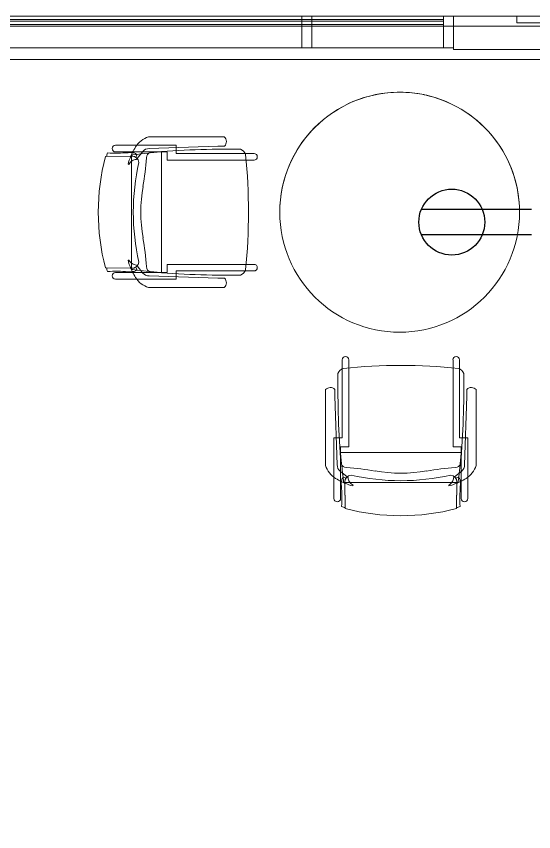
# Model space of a CAD drawing. Header units: inches. Extents: x 4757 to 6765, y 9919 to 10946.
# Drawn here: x 6396.8 to 6474.5, y 10824 to 10946.3 of the extents above; entities that cross this region are included whole.
import ezdxf

# ---------------------------------------------------------------- set-up
doc = ezdxf.new("R2010")
doc.units = ezdxf.units.IN
doc.header["$MEASUREMENT"] = 0
for name, color, linetype, lineweight in [('A-ANNO-NOTE', 7, 'Continuous', 9), ('A-DOOR', 31, 'Continuous', 13), ('Bb-cor', 7, 'Continuous', 9), ('Bb-mullion', 7, 'Continuous', 9), ('I-FURN', 30, 'Continuous', 9), ('Propidex Polylines', 7, 'Continuous', 9), ('Rosslyn Plaza North_1777 North Kent St _W632_-09_dwg', 8, 'Continuous', 9)]:
    doc.layers.add(name, color=color, linetype=linetype, lineweight=lineweight)

# ---------------------------------------------------------------- blocks, each defined once
blk = doc.blocks.new('Door - Glass Single - Patch - Short Handle-7125741-Level XX  POWER _ SIGNAL')
at = {"layer": 'A-DOOR', "lineweight": 20}
for p, q in [((17, 38), (17, 2)), ((18, 38), (17, 38)), ((18, 2), (18, 38)), ((17, 2), (18, 2))]:
    blk.add_line(p, q, dxfattribs=at)
at = {"layer": 'A-DOOR', "lineweight": 9}
blk.add_arc((18, 2), 36, 90, 180.5, dxfattribs=at)
blk = doc.blocks.new('F - CONF TABLE _ROUND-4 CHAIRS_ - Lam 30Dia Single-Column Base-V15-Level XX  POWER _ SIGNAL')
at = {"layer": 'I-FURN'}
for start, end in [(0, 180), (360, 180), (85.2632, 180), (75.7895, 85.2632), (56.8421, 75.7895), (37.8947, 56.8421), (18.9474, 37.8947), (0, 18.9474), (180, 0), (180, 360), (180, 0)]:
    blk.add_arc((-17.69, -2.75), 18, start, end, dxfattribs=at)
blk = doc.blocks.new('F-Haworth_Chair_X99-Seminar - X99 Seminar Chair with Glides-V16-Level XX  POWER _ SIGNAL')
at = {"layer": 'I-FURN'}
for p, q in [((-8.34, 11.52), (-8.42, 7.57)), ((-8.42, 7.57), (-8.34, 11.37)), ((8.42, 7.57), (8.34, 11.52)), ((8.34, 11.37), (8.42, 7.57)), ((-10.04, 10.02), (-10.04, 6.81)), ((-9.04, 7.4), (-9.04, 10.02)), ((9.04, 10.02), (9.04, 7.4)), ((10.04, 6.81), (10.04, 10.02)), ((-9.04, 5.99), (-9.04, 7.4)), ((-8.62, 7.42), (-8.68, 6.87)), ((-8.6, 7.6), (-8.62, 7.43)), ((-8.49, 7.6), (-8.56, 7.6)), ((-7.65, 7.6), (-8.4, 7.6)), ((7.65, 7.6), (-7.65, 7.6)), ((-7.18, 7.99), (-7.21, 8.13)), ((7.21, 8.13), (7.18, 7.99)), ((8.09, 7.6), (7.65, 7.6)), ((8.4, 7.6), (8.12, 7.6)), ((8.56, 7.6), (8.49, 7.6)), ((8.62, 7.43), (8.6, 7.6)), ((8.68, 6.87), (8.62, 7.42)), ((9.04, 7.4), (9.04, 5.99)), ((-10.04, 6.81), (-10.04, 5)), ((-9.13, 5.92), (-8.07, 6.77)), ((-8.75, 6.22), (-8.88, 4.99)), ((-8.68, 6.87), (-8.75, 6.22)), ((-8.61, 6.81), (-8.23, 6.95)), ((-8.03, 6.81), (-7.95, 6.87)), ((7.95, 6.87), (8.03, 6.81)), ((8.07, 6.77), (9.13, 5.92)), ((8.23, 6.95), (8.61, 6.81)), ((8.75, 6.22), (8.68, 6.87)), ((8.88, 4.99), (8.75, 6.22)), ((10.04, 5), (10.04, 6.81)), ((-11.32, 5.06), (-11.32, -5.48)), ((-10.04, 4.99), (-10.04, 2.27)), ((-9.92, -5.36), (-9.57, 4.97)), ((-9.04, 3.62), (-9.04, 5.99)), ((-8.88, 4.99), (-8.89, 4.91)), ((8.89, 4.91), (8.88, 4.99)), ((9.04, 5.99), (9.04, 3.62)), ((9.57, 4.97), (9.92, -5.36)), ((10.04, 2.27), (10.04, 4.99)), ((11.32, -5.48), (11.32, 5.06)), ((-8.9, 4.8), (-9.07, 3.2)), ((9.07, 3.2), (8.9, 4.8)), ((-9.07, 3.2), (-9.07, 3.12)), ((-9.07, 3.12), (9.07, 3.12)), ((-9.04, 3.43), (-9.04, 3.62)), ((-9.04, 3.12), (-9.04, 3.43)), ((-9.04, 2.27), (-9.04, 3.12)), ((9.04, 3.62), (9.04, 3.43)), ((9.04, 3.43), (9.04, 3.12)), ((9.04, 3.12), (9.04, 2.27)), ((9.07, 3.12), (9.07, 3.2)), ((-10.04, 2.27), (-10.07, 2.27)), ((-10.07, 2.27), (-10.07, 0.89)), ((-7.83, 2.27), (-9.04, 2.27)), ((-7.83, -9.57), (-7.83, 2.27)), ((9.04, 2.27), (7.83, 2.27)), ((7.83, 2.27), (7.83, -9.57)), ((10.07, 2.27), (10.04, 2.27)), ((10.07, 0.89), (10.07, 2.27)), ((-10.07, 0.89), (-9.71, 0.89)), ((-9.71, 0.89), (-9.2, 0.89)), ((-9.2, 0.89), (-8.82, 0.89)), ((-8.82, 0.89), (-8.82, -9.44)), ((8.82, 0.89), (9.2, 0.89)), ((8.82, -9.44), (8.82, 0.89)), ((9.2, 0.89), (9.71, 0.89)), ((9.71, 0.89), (10.07, 0.89)), ((-11.32, -5.48), (-11.3, -6.32)), ((-9.92, -6.36), (-9.92, -5.36)), ((9.92, -5.36), (9.92, -6.36)), ((11.3, -6.32), (11.32, -5.48)), ((-8.82, -9.44), (-8.82, -10.78)), ((-7.83, -10.78), (-7.83, -9.57)), ((7.83, -9.57), (7.83, -10.78)), ((8.82, -10.78), (8.82, -9.44))]:
    blk.add_line(p, q, dxfattribs=at)
for centre, radius, start, end in [((0, -20.29), 32.89, 75.3075, 104.696), ((-36.06, 10.03), 27.2, 355.9857, 2.5118), ((0, -20.73), 33.17, 104.5766, 105.5522), ((0, -20.73), 33.17, 74.4478, 75.4234), ((36.06, 10.03), 27.2, 177.4882, 184.0143), ((-9.54, 10.02), 0.498, 360, 180), ((9.54, 10.02), 0.498, 360, 180), ((-4.71, -1.15), 9.61, 116.0036, 121.9522), ((-5.2, 7.86), 3.74, 175.9857, 189.9064), ((-4.71, -1.15), 9.61, 113.5094, 116.0036), ((-4.71, -1.15), 9.61, 112.927, 113.3607), ((-4.71, -1.15), 9.61, 105.0666, 112.7369), ((-7.37, 7.55), 1.05, 178.8214, 214.7998), ((-7.37, 7.55), 1.05, 178.8214, 264.0446), ((-6.55, 6.76), 1.38, 147.5752, 174.9122), ((-6.55, 6.76), 1.38, 117.0503, 145.9813), ((6.55, 6.76), 1.38, 34.0187, 62.9497), ((4.71, -1.15), 9.61, 67.2631, 74.9334), ((7.37, 7.55), 1.05, 275.9554, 1.1786), ((6.55, 6.76), 1.38, 5.0878, 32.4248), ((7.37, 7.55), 1.05, 325.2002, 1.1786), ((4.71, -1.15), 9.61, 66.6393, 67.073), ((4.71, -1.15), 9.61, 63.9964, 66.4906), ((5.2, 7.86), 3.74, 350.0936, 4.0143), ((4.71, -1.15), 9.61, 58.0478, 63.9964), ((-7.87, 3.92), 3.63, 121.9522, 161.8211), ((-8.28, 7.33), 0.613, 189.9064, 237.4573), ((0, -26.49), 33.83, 77.2285, 102.7715), ((0, -15.97), 22.19, 79.9767, 100.0233), ((8.28, 7.33), 0.613, 302.5427, 350.0936), ((7.87, 3.92), 3.63, 18.1789, 58.0478), ((-8.18, 4.9), 1.39, 132.8922, 177.1987), ((-8.24, 4.59), 0.763, 84.2338, 165.7662), ((-11.32, 48.08), 42.84, 274.2301, 280.0233), ((11.32, 48.08), 42.84, 259.9767, 265.7699), ((8.24, 4.59), 0.763, 14.2338, 95.7662), ((8.18, 4.9), 1.39, 2.8013, 47.1078), ((144.06, -7.32), 153.52, 175.4787, 180.5251), ((-144.06, -7.32), 153.52, 359.4749, 4.5213), ((-10.58, -5.68), 0.956, 221.8901, 314.1099), ((10.58, -5.68), 0.956, 225.8901, 318.1099), ((-8.21, -8.28), 1.31, 200.0433, 249.9567), ((0, 75.01), 84.96, 264.1475, 275.8525), ((8.21, -8.28), 1.31, 290.0433, 339.9567), ((-8.32, -10.78), 0.495, 180, 360), ((8.32, -10.78), 0.495, 180, 360)]:
    blk.add_arc(centre, radius, start, end, dxfattribs=at)
blk = doc.blocks.new('F-Haworth_Chair_X99-Seminar - X99 Seminar Chair with Glides-V17-Level XX  POWER _ SIGNAL')
at = {"layer": 'I-FURN'}
for p, q in [((-8.82, 9.44), (-8.82, 10.78)), ((-7.83, 10.78), (-7.83, 9.57)), ((7.83, 9.57), (7.83, 10.78)), ((8.82, 10.78), (8.82, 9.44)), ((-8.82, -0.89), (-8.82, 9.44)), ((-7.83, 9.57), (-7.83, -2.27)), ((7.83, -2.27), (7.83, 9.57)), ((8.82, 9.44), (8.82, -0.89)), ((-11.32, 5.48), (-11.3, 6.32)), ((-9.92, 6.36), (-9.92, 5.36)), ((9.92, 5.36), (9.92, 6.36)), ((11.3, 6.32), (11.32, 5.48)), ((-11.32, -5.06), (-11.32, 5.48)), ((-9.92, 5.36), (-9.57, -4.97)), ((9.57, -4.97), (9.92, 5.36)), ((11.32, 5.48), (11.32, -5.06)), ((-10.07, -0.89), (-9.71, -0.89)), ((-10.07, -2.27), (-10.07, -0.89)), ((-9.71, -0.89), (-9.2, -0.89)), ((-9.2, -0.89), (-8.82, -0.89)), ((8.82, -0.89), (9.2, -0.89)), ((9.2, -0.89), (9.71, -0.89)), ((9.71, -0.89), (10.07, -0.89)), ((10.07, -0.89), (10.07, -2.27)), ((-10.04, -2.27), (-10.07, -2.27)), ((-10.04, -4.99), (-10.04, -2.27)), ((-9.04, -2.27), (-9.04, -3.12)), ((-7.83, -2.27), (-9.04, -2.27)), ((9.04, -2.27), (7.83, -2.27)), ((9.04, -3.12), (9.04, -2.27)), ((10.04, -2.27), (10.04, -4.99)), ((10.07, -2.27), (10.04, -2.27)), ((-9.07, -3.12), (9.07, -3.12)), ((-9.07, -3.2), (-9.07, -3.12)), ((-8.9, -4.8), (-9.07, -3.2)), ((-9.04, -3.12), (-9.04, -3.43)), ((-9.04, -3.43), (-9.04, -3.62)), ((-9.04, -3.62), (-9.04, -5.99)), ((9.07, -3.2), (8.9, -4.8)), ((9.04, -3.43), (9.04, -3.12)), ((9.04, -3.62), (9.04, -3.43)), ((9.04, -5.99), (9.04, -3.62)), ((9.07, -3.12), (9.07, -3.2)), ((-10.04, -6.81), (-10.04, -5)), ((-9.13, -5.92), (-8.07, -6.77)), ((-9.04, -5.99), (-9.04, -7.4)), ((-8.88, -4.99), (-8.89, -4.91)), ((-8.75, -6.22), (-8.88, -4.99)), ((8.07, -6.77), (9.13, -5.92)), ((8.88, -4.99), (8.75, -6.22)), ((8.89, -4.91), (8.88, -4.99)), ((9.04, -7.4), (9.04, -5.99)), ((10.04, -5), (10.04, -6.81)), ((-10.04, -10.02), (-10.04, -6.81)), ((-8.68, -6.87), (-8.75, -6.22)), ((-8.62, -7.42), (-8.68, -6.87)), ((-8.61, -6.81), (-8.23, -6.95)), ((-8.03, -6.81), (-7.95, -6.87)), ((7.95, -6.87), (8.03, -6.81)), ((8.23, -6.95), (8.61, -6.81)), ((8.68, -6.87), (8.62, -7.42)), ((8.75, -6.22), (8.68, -6.87)), ((10.04, -6.81), (10.04, -10.02)), ((-9.04, -7.4), (-9.04, -10.02)), ((-8.6, -7.6), (-8.62, -7.43)), ((-8.49, -7.6), (-8.56, -7.6)), ((-8.42, -7.57), (-8.34, -11.37)), ((-8.34, -11.52), (-8.42, -7.57)), ((-7.65, -7.6), (-8.4, -7.6)), ((7.65, -7.6), (-7.65, -7.6)), ((-7.18, -7.99), (-7.21, -8.13)), ((7.21, -8.13), (7.18, -7.99)), ((8.4, -7.6), (7.65, -7.6)), ((8.34, -11.37), (8.42, -7.57)), ((8.42, -7.57), (8.34, -11.52)), ((8.56, -7.6), (8.49, -7.6)), ((8.62, -7.43), (8.6, -7.6)), ((9.04, -10.02), (9.04, -7.4))]:
    blk.add_line(p, q, dxfattribs=at)
for centre, radius, start, end in [((-8.32, 10.78), 0.495, 0, 180), ((8.32, 10.78), 0.495, 0, 180), ((0, -75.01), 84.96, 84.1475, 95.8525), ((-8.21, 8.28), 1.31, 110.0433, 159.9567), ((144.06, 7.32), 153.52, 179.4749, 184.5213), ((8.21, 8.28), 1.31, 20.0433, 69.9567), ((-144.06, 7.32), 153.52, 355.4787, 0.5251), ((-10.58, 5.68), 0.956, 45.8901, 138.1099), ((10.58, 5.68), 0.956, 41.8901, 134.1099), ((-8.24, -4.59), 0.763, 194.2338, 275.7662), ((8.24, -4.59), 0.763, 264.2338, 345.7662), ((-7.87, -3.92), 3.63, 198.1789, 238.0478), ((-8.18, -4.9), 1.39, 182.8013, 227.1078), ((-11.32, -48.08), 42.84, 79.9767, 85.7699), ((0, 15.97), 22.19, 259.9767, 280.0233), ((11.32, -48.08), 42.84, 94.2301, 100.0233), ((8.18, -4.9), 1.39, 312.8922, 357.1987), ((7.87, -3.92), 3.63, 301.9522, 341.8211), ((-4.71, 1.15), 9.61, 238.0478, 243.9964), ((-5.2, -7.86), 3.74, 170.0936, 184.0143), ((-8.28, -7.33), 0.613, 122.5427, 170.0936), ((-7.37, -7.55), 1.05, 95.9554, 181.1786), ((-7.37, -7.55), 1.05, 145.2002, 181.1786), ((-6.55, -6.76), 1.38, 185.0878, 212.4248), ((0, 26.49), 33.83, 257.2285, 282.7715), ((7.37, -7.55), 1.05, 358.8214, 84.0446), ((6.55, -6.76), 1.38, 327.5752, 354.9122), ((7.37, -7.55), 1.05, 358.8214, 34.7998), ((8.28, -7.33), 0.613, 9.9064, 57.4573), ((5.2, -7.86), 3.74, 355.9857, 9.9064), ((4.71, 1.15), 9.61, 296.0036, 301.9522), ((-36.06, -10.03), 27.2, 357.4882, 4.0143), ((-4.71, 1.15), 9.61, 243.9964, 246.4906), ((-4.71, 1.15), 9.61, 246.6393, 247.073), ((-4.71, 1.15), 9.61, 247.2631, 254.9334), ((-6.55, -6.76), 1.38, 214.0187, 242.9497), ((6.55, -6.76), 1.38, 297.0503, 325.9813), ((4.71, 1.15), 9.61, 285.0666, 292.7369), ((4.71, 1.15), 9.61, 292.927, 293.3607), ((4.71, 1.15), 9.61, 293.5094, 296.0036), ((36.06, -10.03), 27.2, 175.9857, 182.5118), ((-9.54, -10.02), 0.498, 180, 0), ((9.54, -10.02), 0.498, 180, 0), ((0, 20.73), 33.17, 254.4478, 255.4234), ((0, 20.29), 32.89, 255.304, 284.6925), ((0, 20.73), 33.17, 284.5766, 285.5522)]:
    blk.add_arc(centre, radius, start, end, dxfattribs=at)
blk = doc.blocks.new('Rosslyn Plaza North_1777 North Kent St _W632_-09_dwg-6954577-Level XX  POWER _ SIGNAL')
at = {"layer": 'Bb-cor'}
for p, q in [((6500.55, 10946.29), (5060.28, 10946.29)), ((6460.94, 10945.54), (5099.9, 10945.54)), ((6460.94, 10944.79), (5099.9, 10944.79))]:
    blk.add_line(p, q, dxfattribs=at)
at = {"layer": 'Bb-cor', "flags": 128}
for points in [[(6462.44, 10946.29), (6462.44, 10941.29), (6478.05, 10941.29), (6478.05, 10939.79), (6275.41, 10939.79), (6275.41, 10941.54), (6462.44, 10941.54), (6275.41, 10941.54), (6275.41, 10939.79), (6478.05, 10939.79), (6478.05, 10941.29), (6462.44, 10941.29)], [(6471.94, 10946.29), (6471.94, 10945.29), (6477.94, 10945.29), (6477.94, 10946.29), (6477.94, 10945.29), (6471.94, 10945.29)]]:
    blk.add_lwpolyline(points, close=True, dxfattribs=at)
for points in [[(6460.94, 10945.79), (5099.9, 10945.79), (5099.9, 10945.54), (5099.9, 10945.79)], [(6460.94, 10945.04), (5099.9, 10945.04), (5099.9, 10944.79), (5099.9, 10945.04)], [(6541.49, 10908.55), (6514.54, 10935.5), (6500.55, 10941.29), (6462.44, 10941.29), (6500.55, 10941.29), (6514.54, 10935.5), (6541.49, 10908.55), (6545.02, 10912.08)]]:
    blk.add_lwpolyline(points, dxfattribs=at)
at = {"layer": 'Bb-mullion', "flags": 128}
for points in [[(6441.17, 10941.54), (6441.17, 10946.29), (6439.67, 10946.29), (6439.67, 10941.54), (6441.17, 10941.54), (6441.17, 10946.29), (6439.67, 10946.29), (6439.67, 10941.54)], [(6460.94, 10946.29), (6460.94, 10941.54), (6462.44, 10941.54), (6462.44, 10946.29)]]:
    blk.add_lwpolyline(points, close=True, dxfattribs=at)
at = {"layer": 'Propidex Polylines', "flags": 128}
blk.add_lwpolyline([(6731.03, 9918.54), (6741.23, 9928.74), (6731.13, 9938.84), (6749.74, 9983.65), (6763.98, 9983.65), (6763.98, 10658.89), (6749.65, 10658.89), (6731.13, 10703.71), (6741.25, 10713.83), (6532.97, 10922.11), (6522.83, 10911.97), (6478.05, 10930.56), (6478.05, 10944.79), (5082.78, 10944.79), (5082.78, 10930.51), (5037.97, 10912), (5027.88, 10922.09), (4757.33, 10651.54)], dxfattribs=at)

msp = doc.modelspace()

# ---------------------------------------------------------------- linework, layer by layer
at = {"layer": 'A-ANNO-NOTE', "lineweight": 30}
for p, q in [((6474.15, 10917.33), (6457.63, 10917.33)), ((6474.15, 10913.5), (6457.63, 10913.5)), ((6474.15, 10913.5), (6457.63, 10913.5))]:
    msp.add_line(p, q, dxfattribs=at)
msp.add_circle((6462.19, 10915.41), 4.95, dxfattribs=at)

# ---------------------------------------------------------------- block references
at = {"layer": 'A-DOOR'}
msp.add_blockref('Door - Glass Single - Patch - Short Handle-7125741-Level XX  POWER _ SIGNAL', (6489.92, 10788.29), dxfattribs=at)
at = {"layer": 'I-FURN'}
for name, p in [('F - CONF TABLE _ROUND-4 CHAIRS_ - Lam 30Dia Single-Column Base-V15-Level XX  POWER _ SIGNAL', (6472.05, 10919.65)), ('F-Haworth_Chair_X99-Seminar - X99 Seminar Chair with Glides-V17-Level XX  POWER _ SIGNAL', (6454.54, 10883.96))]:
    msp.add_blockref(name, p, dxfattribs=at)
at = {"layer": 'I-FURN', "rotation": 89.99999999999972}
msp.add_blockref('F-Haworth_Chair_X99-Seminar - X99 Seminar Chair with Glides-V16-Level XX  POWER _ SIGNAL', (6421.72, 10916.9), dxfattribs=at)
at = {"layer": 'Rosslyn Plaza North_1777 North Kent St _W632_-09_dwg', "color": 7}
msp.add_blockref('Rosslyn Plaza North_1777 North Kent St _W632_-09_dwg-6954577-Level XX  POWER _ SIGNAL', (0, 0), dxfattribs=at)

doc.saveas('drawing.dxf')
